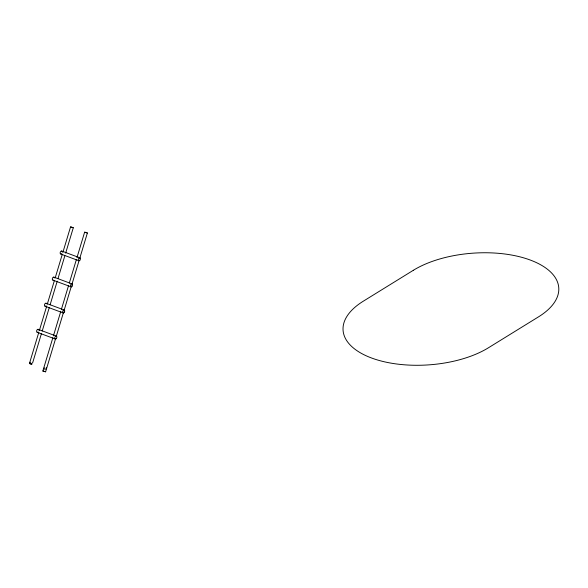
<?xml version="1.0" encoding="UTF-8"?>
<svg xmlns="http://www.w3.org/2000/svg" width="588" height="588" viewBox="0 0 588 588"><rect width="100%" height="100%" fill="white"/><g stroke="black" fill="none" stroke-linecap="round" stroke-linejoin="round"><path stroke-width="0.88" d="M41.403 333.719L32.641 362.833L31.502 363.502L30.01 363.472L29.598 362.972L38.837 332.257M39.367 330.5L46.761 305.929M47.29 304.172L54.419 280.476M55.213 277.845L62.343 254.148M62.872 252.399L70.531 226.946L71.427 227.086L73.294 227.747L65.65 253.149M42.196 331.095L49.311 307.45M50.105 304.819L57.22 281.174M58.006 278.543L64.856 255.773M55.397 339.298L45.614 371.807L43.343 371.234L42.85 371.006L52.898 337.615M53.427 335.858L60.829 311.258M61.358 309.501L68.495 285.783M69.288 283.144L76.425 259.418M76.954 257.662L84.621 232.186L85.87 232.422L87.384 232.988L79.718 258.47M56.191 336.667L63.328 312.941M63.857 311.184L71.523 285.702M72.052 283.945L79.189 260.227M29.598 362.972L30.429 362.215M73.279 227.776L70.531 226.946M87.369 233.017L84.621 232.186M42.85 371.006L43.747 371.146M44.401 367.831C41.476 369.536 48.047 369.639 46.268 367.743M29.716 363.641L31.914 364.303M29.981 363.7L31.362 364.097M44.468 371.359L45.614 371.807M61.659 251.025L79.792 257.772M60.762 254.001L78.902 260.749M53.802 277.124L71.942 283.872M52.905 280.101L71.045 286.841M45.952 303.224L64.092 309.964M45.055 306.201L63.195 312.941M38.095 329.324L56.235 336.064M37.206 332.293L55.338 339.041M38.007 331.992A1.558 0.963 -69.6 0 1 36.713 331.867A1.558 0.963 -69.6 0 1 37.066 329.883A1.558 0.963 -69.6 0 1 38.448 329.523M38.558 329.692A1.558 0.963 -69.6 0 1 38.69 330.133M45.666 306.047A1.558 0.963 -69.6 0 1 44.475 305.473A1.558 0.963 -69.6 0 1 45.217 303.467A1.558 0.963 -69.6 0 1 46.496 303.798M53.126 280.108A1.558 0.963 -69.6 0 1 52.31 278.94A1.558 0.963 -69.6 0 1 53.324 277.198A1.558 0.963 -69.6 0 1 54.397 277.933M61.564 253.7A1.558 0.963 -69.6 0 1 60.197 253.354A1.558 0.963 -69.6 0 1 60.983 251.223A1.558 0.963 -69.6 0 1 62.247 251.833M413.305 270.311L363.303 301.196A83.048 40.513 -4 0 0 371.587 358.011A83.048 40.513 -4 0 0 488.518 347.728L538.527 316.844A83.048 40.513 -4 0 0 530.236 260.028A83.048 40.513 -4 0 0 413.305 270.311M56.198 338.688A1.558 0.963 -69.6 0 0 56.426 336.138A1.558 0.963 -69.6 0 0 54.743 337.835A1.558 0.963 -69.6 0 0 56.198 338.688M64.048 312.588A1.558 0.963 -69.6 0 0 64.283 310.038A1.558 0.963 -69.6 0 0 62.6 311.736A1.558 0.963 -69.6 0 0 64.048 312.588M71.898 286.488A1.558 0.963 -69.6 0 0 72.133 283.938A1.558 0.963 -69.6 0 0 70.45 285.636A1.558 0.963 -69.6 0 0 71.898 286.488M79.755 260.396A1.558 0.963 -69.6 0 0 79.983 257.845A1.558 0.963 -69.6 0 0 78.3 259.543A1.558 0.963 -69.6 0 0 79.755 260.396"/></g></svg>
